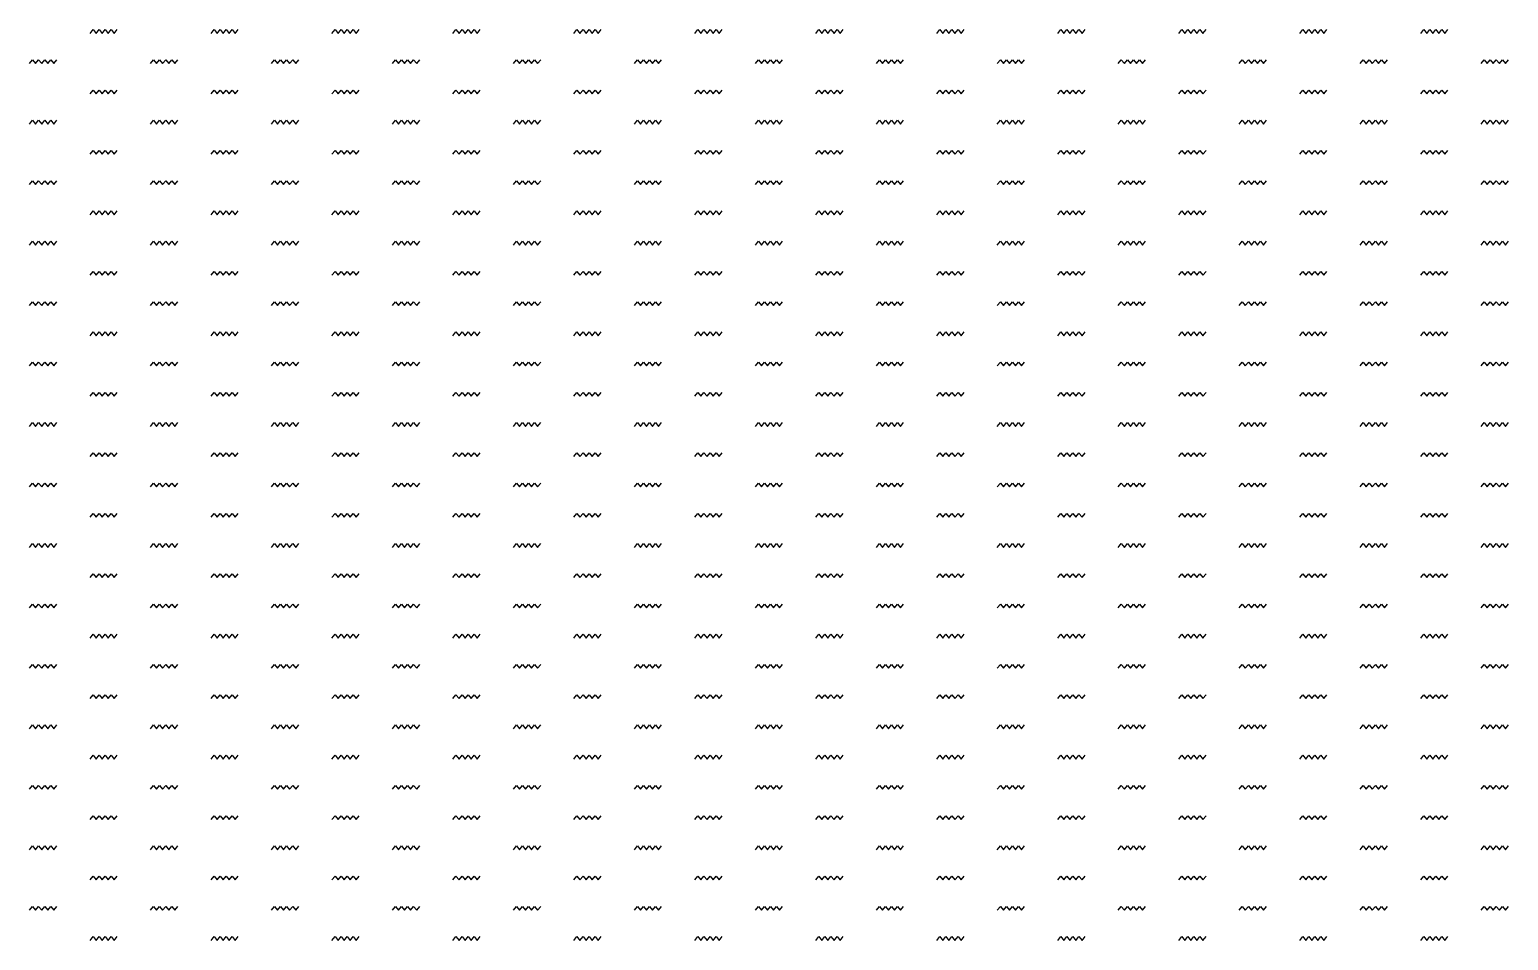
# Model space of a CAD drawing. Extents: x 0 to 1996, y -10 to 19965.
# Drawn here: x 40 to 1996, y 6240 to 7445 of the extents above; entities that cross this region are included whole.
import ezdxf

# ---------------------------------------------------------------- set-up
doc = ezdxf.new("R2010")
doc.units = 0

msp = doc.modelspace()

# ---------------------------------------------------------------- linework, layer by layer
for points in [[(120, 7440), (124, 7445), (128, 7440), (132, 7445), (136, 7440), (140, 7445), (144, 7440), (148, 7445), (152, 7440), (156, 7445)], [(280, 7440), (284, 7445), (288, 7440), (292, 7445), (296, 7440), (300, 7445), (304, 7440), (308, 7445), (312, 7440), (316, 7445)], [(440, 7440), (444, 7445), (448, 7440), (452, 7445), (456, 7440), (460, 7445), (464, 7440), (468, 7445), (472, 7440), (476, 7445)], [(600, 7440), (604, 7445), (608, 7440), (612, 7445), (616, 7440), (620, 7445), (624, 7440), (628, 7445), (632, 7440), (636, 7445)], [(760, 7440), (764, 7445), (768, 7440), (772, 7445), (776, 7440), (780, 7445), (784, 7440), (788, 7445), (792, 7440), (796, 7445)], [(920, 7440), (924, 7445), (928, 7440), (932, 7445), (936, 7440), (940, 7445), (944, 7440), (948, 7445), (952, 7440), (956, 7445)], [(1080, 7440), (1084, 7445), (1088, 7440), (1092, 7445), (1096, 7440), (1100, 7445), (1104, 7440), (1108, 7445), (1112, 7440), (1116, 7445)], [(1240, 7440), (1244, 7445), (1248, 7440), (1252, 7445), (1256, 7440), (1260, 7445), (1264, 7440), (1268, 7445), (1272, 7440), (1276, 7445)], [(1400, 7440), (1404, 7445), (1408, 7440), (1412, 7445), (1416, 7440), (1420, 7445), (1424, 7440), (1428, 7445), (1432, 7440), (1436, 7445)], [(1560, 7440), (1564, 7445), (1568, 7440), (1572, 7445), (1576, 7440), (1580, 7445), (1584, 7440), (1588, 7445), (1592, 7440), (1596, 7445)], [(1720, 7440), (1724, 7445), (1728, 7440), (1732, 7445), (1736, 7440), (1740, 7445), (1744, 7440), (1748, 7445), (1752, 7440), (1756, 7445)], [(1880, 7440), (1884, 7445), (1888, 7440), (1892, 7445), (1896, 7440), (1900, 7445), (1904, 7440), (1908, 7445), (1912, 7440), (1916, 7445)], [(40, 7400), (44, 7405), (48, 7400), (52, 7405), (56, 7400), (60, 7405), (64, 7400), (68, 7405), (72, 7400), (76, 7405)], [(200, 7400), (204, 7405), (208, 7400), (212, 7405), (216, 7400), (220, 7405), (224, 7400), (228, 7405), (232, 7400), (236, 7405)], [(360, 7400), (364, 7405), (368, 7400), (372, 7405), (376, 7400), (380, 7405), (384, 7400), (388, 7405), (392, 7400), (396, 7405)], [(520, 7400), (524, 7405), (528, 7400), (532, 7405), (536, 7400), (540, 7405), (544, 7400), (548, 7405), (552, 7400), (556, 7405)], [(680, 7400), (684, 7405), (688, 7400), (692, 7405), (696, 7400), (700, 7405), (704, 7400), (708, 7405), (712, 7400), (716, 7405)], [(840, 7400), (844, 7405), (848, 7400), (852, 7405), (856, 7400), (860, 7405), (864, 7400), (868, 7405), (872, 7400), (876, 7405)], [(1000, 7400), (1004, 7405), (1008, 7400), (1012, 7405), (1016, 7400), (1020, 7405), (1024, 7400), (1028, 7405), (1032, 7400), (1036, 7405)], [(1160, 7400), (1164, 7405), (1168, 7400), (1172, 7405), (1176, 7400), (1180, 7405), (1184, 7400), (1188, 7405), (1192, 7400), (1196, 7405)], [(1320, 7400), (1324, 7405), (1328, 7400), (1332, 7405), (1336, 7400), (1340, 7405), (1344, 7400), (1348, 7405), (1352, 7400), (1356, 7405)], [(1480, 7400), (1484, 7405), (1488, 7400), (1492, 7405), (1496, 7400), (1500, 7405), (1504, 7400), (1508, 7405), (1512, 7400), (1516, 7405)], [(1640, 7400), (1644, 7405), (1648, 7400), (1652, 7405), (1656, 7400), (1660, 7405), (1664, 7400), (1668, 7405), (1672, 7400), (1676, 7405)], [(1800, 7400), (1804, 7405), (1808, 7400), (1812, 7405), (1816, 7400), (1820, 7405), (1824, 7400), (1828, 7405), (1832, 7400), (1836, 7405)], [(1960, 7400), (1964, 7405), (1968, 7400), (1972, 7405), (1976, 7400), (1980, 7405), (1984, 7400), (1988, 7405), (1992, 7400), (1996, 7405)], [(120, 7360), (124, 7365), (128, 7360), (132, 7365), (136, 7360), (140, 7365), (144, 7360), (148, 7365), (152, 7360), (156, 7365)], [(280, 7360), (284, 7365), (288, 7360), (292, 7365), (296, 7360), (300, 7365), (304, 7360), (308, 7365), (312, 7360), (316, 7365)], [(440, 7360), (444, 7365), (448, 7360), (452, 7365), (456, 7360), (460, 7365), (464, 7360), (468, 7365), (472, 7360), (476, 7365)], [(600, 7360), (604, 7365), (608, 7360), (612, 7365), (616, 7360), (620, 7365), (624, 7360), (628, 7365), (632, 7360), (636, 7365)], [(760, 7360), (764, 7365), (768, 7360), (772, 7365), (776, 7360), (780, 7365), (784, 7360), (788, 7365), (792, 7360), (796, 7365)], [(920, 7360), (924, 7365), (928, 7360), (932, 7365), (936, 7360), (940, 7365), (944, 7360), (948, 7365), (952, 7360), (956, 7365)], [(1080, 7360), (1084, 7365), (1088, 7360), (1092, 7365), (1096, 7360), (1100, 7365), (1104, 7360), (1108, 7365), (1112, 7360), (1116, 7365)], [(1240, 7360), (1244, 7365), (1248, 7360), (1252, 7365), (1256, 7360), (1260, 7365), (1264, 7360), (1268, 7365), (1272, 7360), (1276, 7365)], [(1400, 7360), (1404, 7365), (1408, 7360), (1412, 7365), (1416, 7360), (1420, 7365), (1424, 7360), (1428, 7365), (1432, 7360), (1436, 7365)], [(1560, 7360), (1564, 7365), (1568, 7360), (1572, 7365), (1576, 7360), (1580, 7365), (1584, 7360), (1588, 7365), (1592, 7360), (1596, 7365)], [(1720, 7360), (1724, 7365), (1728, 7360), (1732, 7365), (1736, 7360), (1740, 7365), (1744, 7360), (1748, 7365), (1752, 7360), (1756, 7365)], [(1880, 7360), (1884, 7365), (1888, 7360), (1892, 7365), (1896, 7360), (1900, 7365), (1904, 7360), (1908, 7365), (1912, 7360), (1916, 7365)], [(40, 7320), (44, 7325), (48, 7320), (52, 7325), (56, 7320), (60, 7325), (64, 7320), (68, 7325), (72, 7320), (76, 7325)], [(200, 7320), (204, 7325), (208, 7320), (212, 7325), (216, 7320), (220, 7325), (224, 7320), (228, 7325), (232, 7320), (236, 7325)], [(360, 7320), (364, 7325), (368, 7320), (372, 7325), (376, 7320), (380, 7325), (384, 7320), (388, 7325), (392, 7320), (396, 7325)], [(520, 7320), (524, 7325), (528, 7320), (532, 7325), (536, 7320), (540, 7325), (544, 7320), (548, 7325), (552, 7320), (556, 7325)], [(680, 7320), (684, 7325), (688, 7320), (692, 7325), (696, 7320), (700, 7325), (704, 7320), (708, 7325), (712, 7320), (716, 7325)], [(840, 7320), (844, 7325), (848, 7320), (852, 7325), (856, 7320), (860, 7325), (864, 7320), (868, 7325), (872, 7320), (876, 7325)], [(1000, 7320), (1004, 7325), (1008, 7320), (1012, 7325), (1016, 7320), (1020, 7325), (1024, 7320), (1028, 7325), (1032, 7320), (1036, 7325)], [(1160, 7320), (1164, 7325), (1168, 7320), (1172, 7325), (1176, 7320), (1180, 7325), (1184, 7320), (1188, 7325), (1192, 7320), (1196, 7325)], [(1320, 7320), (1324, 7325), (1328, 7320), (1332, 7325), (1336, 7320), (1340, 7325), (1344, 7320), (1348, 7325), (1352, 7320), (1356, 7325)], [(1480, 7320), (1484, 7325), (1488, 7320), (1492, 7325), (1496, 7320), (1500, 7325), (1504, 7320), (1508, 7325), (1512, 7320), (1516, 7325)], [(1640, 7320), (1644, 7325), (1648, 7320), (1652, 7325), (1656, 7320), (1660, 7325), (1664, 7320), (1668, 7325), (1672, 7320), (1676, 7325)], [(1800, 7320), (1804, 7325), (1808, 7320), (1812, 7325), (1816, 7320), (1820, 7325), (1824, 7320), (1828, 7325), (1832, 7320), (1836, 7325)], [(1960, 7320), (1964, 7325), (1968, 7320), (1972, 7325), (1976, 7320), (1980, 7325), (1984, 7320), (1988, 7325), (1992, 7320), (1996, 7325)], [(120, 7280), (124, 7285), (128, 7280), (132, 7285), (136, 7280), (140, 7285), (144, 7280), (148, 7285), (152, 7280), (156, 7285)], [(280, 7280), (284, 7285), (288, 7280), (292, 7285), (296, 7280), (300, 7285), (304, 7280), (308, 7285), (312, 7280), (316, 7285)], [(440, 7280), (444, 7285), (448, 7280), (452, 7285), (456, 7280), (460, 7285), (464, 7280), (468, 7285), (472, 7280), (476, 7285)], [(600, 7280), (604, 7285), (608, 7280), (612, 7285), (616, 7280), (620, 7285), (624, 7280), (628, 7285), (632, 7280), (636, 7285)], [(760, 7280), (764, 7285), (768, 7280), (772, 7285), (776, 7280), (780, 7285), (784, 7280), (788, 7285), (792, 7280), (796, 7285)], [(920, 7280), (924, 7285), (928, 7280), (932, 7285), (936, 7280), (940, 7285), (944, 7280), (948, 7285), (952, 7280), (956, 7285)], [(1080, 7280), (1084, 7285), (1088, 7280), (1092, 7285), (1096, 7280), (1100, 7285), (1104, 7280), (1108, 7285), (1112, 7280), (1116, 7285)], [(1240, 7280), (1244, 7285), (1248, 7280), (1252, 7285), (1256, 7280), (1260, 7285), (1264, 7280), (1268, 7285), (1272, 7280), (1276, 7285)], [(1400, 7280), (1404, 7285), (1408, 7280), (1412, 7285), (1416, 7280), (1420, 7285), (1424, 7280), (1428, 7285), (1432, 7280), (1436, 7285)], [(1560, 7280), (1564, 7285), (1568, 7280), (1572, 7285), (1576, 7280), (1580, 7285), (1584, 7280), (1588, 7285), (1592, 7280), (1596, 7285)], [(1720, 7280), (1724, 7285), (1728, 7280), (1732, 7285), (1736, 7280), (1740, 7285), (1744, 7280), (1748, 7285), (1752, 7280), (1756, 7285)], [(1880, 7280), (1884, 7285), (1888, 7280), (1892, 7285), (1896, 7280), (1900, 7285), (1904, 7280), (1908, 7285), (1912, 7280), (1916, 7285)], [(40, 7240), (44, 7245), (48, 7240), (52, 7245), (56, 7240), (60, 7245), (64, 7240), (68, 7245), (72, 7240), (76, 7245)], [(200, 7240), (204, 7245), (208, 7240), (212, 7245), (216, 7240), (220, 7245), (224, 7240), (228, 7245), (232, 7240), (236, 7245)], [(360, 7240), (364, 7245), (368, 7240), (372, 7245), (376, 7240), (380, 7245), (384, 7240), (388, 7245), (392, 7240), (396, 7245)], [(520, 7240), (524, 7245), (528, 7240), (532, 7245), (536, 7240), (540, 7245), (544, 7240), (548, 7245), (552, 7240), (556, 7245)], [(680, 7240), (684, 7245), (688, 7240), (692, 7245), (696, 7240), (700, 7245), (704, 7240), (708, 7245), (712, 7240), (716, 7245)], [(840, 7240), (844, 7245), (848, 7240), (852, 7245), (856, 7240), (860, 7245), (864, 7240), (868, 7245), (872, 7240), (876, 7245)], [(1000, 7240), (1004, 7245), (1008, 7240), (1012, 7245), (1016, 7240), (1020, 7245), (1024, 7240), (1028, 7245), (1032, 7240), (1036, 7245)], [(1160, 7240), (1164, 7245), (1168, 7240), (1172, 7245), (1176, 7240), (1180, 7245), (1184, 7240), (1188, 7245), (1192, 7240), (1196, 7245)], [(1320, 7240), (1324, 7245), (1328, 7240), (1332, 7245), (1336, 7240), (1340, 7245), (1344, 7240), (1348, 7245), (1352, 7240), (1356, 7245)], [(1480, 7240), (1484, 7245), (1488, 7240), (1492, 7245), (1496, 7240), (1500, 7245), (1504, 7240), (1508, 7245), (1512, 7240), (1516, 7245)], [(1640, 7240), (1644, 7245), (1648, 7240), (1652, 7245), (1656, 7240), (1660, 7245), (1664, 7240), (1668, 7245), (1672, 7240), (1676, 7245)], [(1800, 7240), (1804, 7245), (1808, 7240), (1812, 7245), (1816, 7240), (1820, 7245), (1824, 7240), (1828, 7245), (1832, 7240), (1836, 7245)], [(1960, 7240), (1964, 7245), (1968, 7240), (1972, 7245), (1976, 7240), (1980, 7245), (1984, 7240), (1988, 7245), (1992, 7240), (1996, 7245)], [(120, 7200), (124, 7205), (128, 7200), (132, 7205), (136, 7200), (140, 7205), (144, 7200), (148, 7205), (152, 7200), (156, 7205)], [(280, 7200), (284, 7205), (288, 7200), (292, 7205), (296, 7200), (300, 7205), (304, 7200), (308, 7205), (312, 7200), (316, 7205)], [(440, 7200), (444, 7205), (448, 7200), (452, 7205), (456, 7200), (460, 7205), (464, 7200), (468, 7205), (472, 7200), (476, 7205)], [(600, 7200), (604, 7205), (608, 7200), (612, 7205), (616, 7200), (620, 7205), (624, 7200), (628, 7205), (632, 7200), (636, 7205)], [(760, 7200), (764, 7205), (768, 7200), (772, 7205), (776, 7200), (780, 7205), (784, 7200), (788, 7205), (792, 7200), (796, 7205)], [(920, 7200), (924, 7205), (928, 7200), (932, 7205), (936, 7200), (940, 7205), (944, 7200), (948, 7205), (952, 7200), (956, 7205)], [(1080, 7200), (1084, 7205), (1088, 7200), (1092, 7205), (1096, 7200), (1100, 7205), (1104, 7200), (1108, 7205), (1112, 7200), (1116, 7205)], [(1240, 7200), (1244, 7205), (1248, 7200), (1252, 7205), (1256, 7200), (1260, 7205), (1264, 7200), (1268, 7205), (1272, 7200), (1276, 7205)], [(1400, 7200), (1404, 7205), (1408, 7200), (1412, 7205), (1416, 7200), (1420, 7205), (1424, 7200), (1428, 7205), (1432, 7200), (1436, 7205)], [(1560, 7200), (1564, 7205), (1568, 7200), (1572, 7205), (1576, 7200), (1580, 7205), (1584, 7200), (1588, 7205), (1592, 7200), (1596, 7205)], [(1720, 7200), (1724, 7205), (1728, 7200), (1732, 7205), (1736, 7200), (1740, 7205), (1744, 7200), (1748, 7205), (1752, 7200), (1756, 7205)], [(1880, 7200), (1884, 7205), (1888, 7200), (1892, 7205), (1896, 7200), (1900, 7205), (1904, 7200), (1908, 7205), (1912, 7200), (1916, 7205)], [(40, 7160), (44, 7165), (48, 7160), (52, 7165), (56, 7160), (60, 7165), (64, 7160), (68, 7165), (72, 7160), (76, 7165)], [(200, 7160), (204, 7165), (208, 7160), (212, 7165), (216, 7160), (220, 7165), (224, 7160), (228, 7165), (232, 7160), (236, 7165)], [(360, 7160), (364, 7165), (368, 7160), (372, 7165), (376, 7160), (380, 7165), (384, 7160), (388, 7165), (392, 7160), (396, 7165)], [(520, 7160), (524, 7165), (528, 7160), (532, 7165), (536, 7160), (540, 7165), (544, 7160), (548, 7165), (552, 7160), (556, 7165)], [(680, 7160), (684, 7165), (688, 7160), (692, 7165), (696, 7160), (700, 7165), (704, 7160), (708, 7165), (712, 7160), (716, 7165)], [(840, 7160), (844, 7165), (848, 7160), (852, 7165), (856, 7160), (860, 7165), (864, 7160), (868, 7165), (872, 7160), (876, 7165)], [(1000, 7160), (1004, 7165), (1008, 7160), (1012, 7165), (1016, 7160), (1020, 7165), (1024, 7160), (1028, 7165), (1032, 7160), (1036, 7165)], [(1160, 7160), (1164, 7165), (1168, 7160), (1172, 7165), (1176, 7160), (1180, 7165), (1184, 7160), (1188, 7165), (1192, 7160), (1196, 7165)], [(1320, 7160), (1324, 7165), (1328, 7160), (1332, 7165), (1336, 7160), (1340, 7165), (1344, 7160), (1348, 7165), (1352, 7160), (1356, 7165)], [(1480, 7160), (1484, 7165), (1488, 7160), (1492, 7165), (1496, 7160), (1500, 7165), (1504, 7160), (1508, 7165), (1512, 7160), (1516, 7165)], [(1640, 7160), (1644, 7165), (1648, 7160), (1652, 7165), (1656, 7160), (1660, 7165), (1664, 7160), (1668, 7165), (1672, 7160), (1676, 7165)], [(1800, 7160), (1804, 7165), (1808, 7160), (1812, 7165), (1816, 7160), (1820, 7165), (1824, 7160), (1828, 7165), (1832, 7160), (1836, 7165)], [(1960, 7160), (1964, 7165), (1968, 7160), (1972, 7165), (1976, 7160), (1980, 7165), (1984, 7160), (1988, 7165), (1992, 7160), (1996, 7165)], [(120, 7120), (124, 7125), (128, 7120), (132, 7125), (136, 7120), (140, 7125), (144, 7120), (148, 7125), (152, 7120), (156, 7125)], [(280, 7120), (284, 7125), (288, 7120), (292, 7125), (296, 7120), (300, 7125), (304, 7120), (308, 7125), (312, 7120), (316, 7125)], [(440, 7120), (444, 7125), (448, 7120), (452, 7125), (456, 7120), (460, 7125), (464, 7120), (468, 7125), (472, 7120), (476, 7125)], [(600, 7120), (604, 7125), (608, 7120), (612, 7125), (616, 7120), (620, 7125), (624, 7120), (628, 7125), (632, 7120), (636, 7125)], [(760, 7120), (764, 7125), (768, 7120), (772, 7125), (776, 7120), (780, 7125), (784, 7120), (788, 7125), (792, 7120), (796, 7125)], [(920, 7120), (924, 7125), (928, 7120), (932, 7125), (936, 7120), (940, 7125), (944, 7120), (948, 7125), (952, 7120), (956, 7125)], [(1080, 7120), (1084, 7125), (1088, 7120), (1092, 7125), (1096, 7120), (1100, 7125), (1104, 7120), (1108, 7125), (1112, 7120), (1116, 7125)], [(1240, 7120), (1244, 7125), (1248, 7120), (1252, 7125), (1256, 7120), (1260, 7125), (1264, 7120), (1268, 7125), (1272, 7120), (1276, 7125)], [(1400, 7120), (1404, 7125), (1408, 7120), (1412, 7125), (1416, 7120), (1420, 7125), (1424, 7120), (1428, 7125), (1432, 7120), (1436, 7125)], [(1560, 7120), (1564, 7125), (1568, 7120), (1572, 7125), (1576, 7120), (1580, 7125), (1584, 7120), (1588, 7125), (1592, 7120), (1596, 7125)], [(1720, 7120), (1724, 7125), (1728, 7120), (1732, 7125), (1736, 7120), (1740, 7125), (1744, 7120), (1748, 7125), (1752, 7120), (1756, 7125)], [(1880, 7120), (1884, 7125), (1888, 7120), (1892, 7125), (1896, 7120), (1900, 7125), (1904, 7120), (1908, 7125), (1912, 7120), (1916, 7125)], [(40, 7080), (44, 7085), (48, 7080), (52, 7085), (56, 7080), (60, 7085), (64, 7080), (68, 7085), (72, 7080), (76, 7085)], [(200, 7080), (204, 7085), (208, 7080), (212, 7085), (216, 7080), (220, 7085), (224, 7080), (228, 7085), (232, 7080), (236, 7085)], [(360, 7080), (364, 7085), (368, 7080), (372, 7085), (376, 7080), (380, 7085), (384, 7080), (388, 7085), (392, 7080), (396, 7085)], [(520, 7080), (524, 7085), (528, 7080), (532, 7085), (536, 7080), (540, 7085), (544, 7080), (548, 7085), (552, 7080), (556, 7085)], [(680, 7080), (684, 7085), (688, 7080), (692, 7085), (696, 7080), (700, 7085), (704, 7080), (708, 7085), (712, 7080), (716, 7085)], [(840, 7080), (844, 7085), (848, 7080), (852, 7085), (856, 7080), (860, 7085), (864, 7080), (868, 7085), (872, 7080), (876, 7085)], [(1000, 7080), (1004, 7085), (1008, 7080), (1012, 7085), (1016, 7080), (1020, 7085), (1024, 7080), (1028, 7085), (1032, 7080), (1036, 7085)], [(1160, 7080), (1164, 7085), (1168, 7080), (1172, 7085), (1176, 7080), (1180, 7085), (1184, 7080), (1188, 7085), (1192, 7080), (1196, 7085)], [(1320, 7080), (1324, 7085), (1328, 7080), (1332, 7085), (1336, 7080), (1340, 7085), (1344, 7080), (1348, 7085), (1352, 7080), (1356, 7085)], [(1480, 7080), (1484, 7085), (1488, 7080), (1492, 7085), (1496, 7080), (1500, 7085), (1504, 7080), (1508, 7085), (1512, 7080), (1516, 7085)], [(1640, 7080), (1644, 7085), (1648, 7080), (1652, 7085), (1656, 7080), (1660, 7085), (1664, 7080), (1668, 7085), (1672, 7080), (1676, 7085)], [(1800, 7080), (1804, 7085), (1808, 7080), (1812, 7085), (1816, 7080), (1820, 7085), (1824, 7080), (1828, 7085), (1832, 7080), (1836, 7085)], [(1960, 7080), (1964, 7085), (1968, 7080), (1972, 7085), (1976, 7080), (1980, 7085), (1984, 7080), (1988, 7085), (1992, 7080), (1996, 7085)], [(120, 7040), (124, 7045), (128, 7040), (132, 7045), (136, 7040), (140, 7045), (144, 7040), (148, 7045), (152, 7040), (156, 7045)], [(280, 7040), (284, 7045), (288, 7040), (292, 7045), (296, 7040), (300, 7045), (304, 7040), (308, 7045), (312, 7040), (316, 7045)], [(440, 7040), (444, 7045), (448, 7040), (452, 7045), (456, 7040), (460, 7045), (464, 7040), (468, 7045), (472, 7040), (476, 7045)], [(600, 7040), (604, 7045), (608, 7040), (612, 7045), (616, 7040), (620, 7045), (624, 7040), (628, 7045), (632, 7040), (636, 7045)], [(760, 7040), (764, 7045), (768, 7040), (772, 7045), (776, 7040), (780, 7045), (784, 7040), (788, 7045), (792, 7040), (796, 7045)], [(920, 7040), (924, 7045), (928, 7040), (932, 7045), (936, 7040), (940, 7045), (944, 7040), (948, 7045), (952, 7040), (956, 7045)], [(1080, 7040), (1084, 7045), (1088, 7040), (1092, 7045), (1096, 7040), (1100, 7045), (1104, 7040), (1108, 7045), (1112, 7040), (1116, 7045)], [(1240, 7040), (1244, 7045), (1248, 7040), (1252, 7045), (1256, 7040), (1260, 7045), (1264, 7040), (1268, 7045), (1272, 7040), (1276, 7045)], [(1400, 7040), (1404, 7045), (1408, 7040), (1412, 7045), (1416, 7040), (1420, 7045), (1424, 7040), (1428, 7045), (1432, 7040), (1436, 7045)], [(1560, 7040), (1564, 7045), (1568, 7040), (1572, 7045), (1576, 7040), (1580, 7045), (1584, 7040), (1588, 7045), (1592, 7040), (1596, 7045)], [(1720, 7040), (1724, 7045), (1728, 7040), (1732, 7045), (1736, 7040), (1740, 7045), (1744, 7040), (1748, 7045), (1752, 7040), (1756, 7045)], [(1880, 7040), (1884, 7045), (1888, 7040), (1892, 7045), (1896, 7040), (1900, 7045), (1904, 7040), (1908, 7045), (1912, 7040), (1916, 7045)], [(40, 7000), (44, 7005), (48, 7000), (52, 7005), (56, 7000), (60, 7005), (64, 7000), (68, 7005), (72, 7000), (76, 7005)], [(200, 7000), (204, 7005), (208, 7000), (212, 7005), (216, 7000), (220, 7005), (224, 7000), (228, 7005), (232, 7000), (236, 7005)], [(360, 7000), (364, 7005), (368, 7000), (372, 7005), (376, 7000), (380, 7005), (384, 7000), (388, 7005), (392, 7000), (396, 7005)], [(520, 7000), (524, 7005), (528, 7000), (532, 7005), (536, 7000), (540, 7005), (544, 7000), (548, 7005), (552, 7000), (556, 7005)], [(680, 7000), (684, 7005), (688, 7000), (692, 7005), (696, 7000), (700, 7005), (704, 7000), (708, 7005), (712, 7000), (716, 7005)], [(840, 7000), (844, 7005), (848, 7000), (852, 7005), (856, 7000), (860, 7005), (864, 7000), (868, 7005), (872, 7000), (876, 7005)], [(1000, 7000), (1004, 7005), (1008, 7000), (1012, 7005), (1016, 7000), (1020, 7005), (1024, 7000), (1028, 7005), (1032, 7000), (1036, 7005)], [(1160, 7000), (1164, 7005), (1168, 7000), (1172, 7005), (1176, 7000), (1180, 7005), (1184, 7000), (1188, 7005), (1192, 7000), (1196, 7005)], [(1320, 7000), (1324, 7005), (1328, 7000), (1332, 7005), (1336, 7000), (1340, 7005), (1344, 7000), (1348, 7005), (1352, 7000), (1356, 7005)], [(1480, 7000), (1484, 7005), (1488, 7000), (1492, 7005), (1496, 7000), (1500, 7005), (1504, 7000), (1508, 7005), (1512, 7000), (1516, 7005)], [(1640, 7000), (1644, 7005), (1648, 7000), (1652, 7005), (1656, 7000), (1660, 7005), (1664, 7000), (1668, 7005), (1672, 7000), (1676, 7005)], [(1800, 7000), (1804, 7005), (1808, 7000), (1812, 7005), (1816, 7000), (1820, 7005), (1824, 7000), (1828, 7005), (1832, 7000), (1836, 7005)], [(1960, 7000), (1964, 7005), (1968, 7000), (1972, 7005), (1976, 7000), (1980, 7005), (1984, 7000), (1988, 7005), (1992, 7000), (1996, 7005)], [(120, 6960), (124, 6965), (128, 6960), (132, 6965), (136, 6960), (140, 6965), (144, 6960), (148, 6965), (152, 6960), (156, 6965)], [(280, 6960), (284, 6965), (288, 6960), (292, 6965), (296, 6960), (300, 6965), (304, 6960), (308, 6965), (312, 6960), (316, 6965)], [(440, 6960), (444, 6965), (448, 6960), (452, 6965), (456, 6960), (460, 6965), (464, 6960), (468, 6965), (472, 6960), (476, 6965)], [(600, 6960), (604, 6965), (608, 6960), (612, 6965), (616, 6960), (620, 6965), (624, 6960), (628, 6965), (632, 6960), (636, 6965)], [(760, 6960), (764, 6965), (768, 6960), (772, 6965), (776, 6960), (780, 6965), (784, 6960), (788, 6965), (792, 6960), (796, 6965)], [(920, 6960), (924, 6965), (928, 6960), (932, 6965), (936, 6960), (940, 6965), (944, 6960), (948, 6965), (952, 6960), (956, 6965)], [(1080, 6960), (1084, 6965), (1088, 6960), (1092, 6965), (1096, 6960), (1100, 6965), (1104, 6960), (1108, 6965), (1112, 6960), (1116, 6965)], [(1240, 6960), (1244, 6965), (1248, 6960), (1252, 6965), (1256, 6960), (1260, 6965), (1264, 6960), (1268, 6965), (1272, 6960), (1276, 6965)], [(1400, 6960), (1404, 6965), (1408, 6960), (1412, 6965), (1416, 6960), (1420, 6965), (1424, 6960), (1428, 6965), (1432, 6960), (1436, 6965)], [(1560, 6960), (1564, 6965), (1568, 6960), (1572, 6965), (1576, 6960), (1580, 6965), (1584, 6960), (1588, 6965), (1592, 6960), (1596, 6965)], [(1720, 6960), (1724, 6965), (1728, 6960), (1732, 6965), (1736, 6960), (1740, 6965), (1744, 6960), (1748, 6965), (1752, 6960), (1756, 6965)], [(1880, 6960), (1884, 6965), (1888, 6960), (1892, 6965), (1896, 6960), (1900, 6965), (1904, 6960), (1908, 6965), (1912, 6960), (1916, 6965)], [(40, 6920), (44, 6925), (48, 6920), (52, 6925), (56, 6920), (60, 6925), (64, 6920), (68, 6925), (72, 6920), (76, 6925)], [(200, 6920), (204, 6925), (208, 6920), (212, 6925), (216, 6920), (220, 6925), (224, 6920), (228, 6925), (232, 6920), (236, 6925)], [(360, 6920), (364, 6925), (368, 6920), (372, 6925), (376, 6920), (380, 6925), (384, 6920), (388, 6925), (392, 6920), (396, 6925)], [(520, 6920), (524, 6925), (528, 6920), (532, 6925), (536, 6920), (540, 6925), (544, 6920), (548, 6925), (552, 6920), (556, 6925)], [(680, 6920), (684, 6925), (688, 6920), (692, 6925), (696, 6920), (700, 6925), (704, 6920), (708, 6925), (712, 6920), (716, 6925)], [(840, 6920), (844, 6925), (848, 6920), (852, 6925), (856, 6920), (860, 6925), (864, 6920), (868, 6925), (872, 6920), (876, 6925)], [(1000, 6920), (1004, 6925), (1008, 6920), (1012, 6925), (1016, 6920), (1020, 6925), (1024, 6920), (1028, 6925), (1032, 6920), (1036, 6925)], [(1160, 6920), (1164, 6925), (1168, 6920), (1172, 6925), (1176, 6920), (1180, 6925), (1184, 6920), (1188, 6925), (1192, 6920), (1196, 6925)], [(1320, 6920), (1324, 6925), (1328, 6920), (1332, 6925), (1336, 6920), (1340, 6925), (1344, 6920), (1348, 6925), (1352, 6920), (1356, 6925)], [(1480, 6920), (1484, 6925), (1488, 6920), (1492, 6925), (1496, 6920), (1500, 6925), (1504, 6920), (1508, 6925), (1512, 6920), (1516, 6925)], [(1640, 6920), (1644, 6925), (1648, 6920), (1652, 6925), (1656, 6920), (1660, 6925), (1664, 6920), (1668, 6925), (1672, 6920), (1676, 6925)], [(1800, 6920), (1804, 6925), (1808, 6920), (1812, 6925), (1816, 6920), (1820, 6925), (1824, 6920), (1828, 6925), (1832, 6920), (1836, 6925)], [(1960, 6920), (1964, 6925), (1968, 6920), (1972, 6925), (1976, 6920), (1980, 6925), (1984, 6920), (1988, 6925), (1992, 6920), (1996, 6925)], [(120, 6880), (124, 6885), (128, 6880), (132, 6885), (136, 6880), (140, 6885), (144, 6880), (148, 6885), (152, 6880), (156, 6885)], [(280, 6880), (284, 6885), (288, 6880), (292, 6885), (296, 6880), (300, 6885), (304, 6880), (308, 6885), (312, 6880), (316, 6885)], [(440, 6880), (444, 6885), (448, 6880), (452, 6885), (456, 6880), (460, 6885), (464, 6880), (468, 6885), (472, 6880), (476, 6885)], [(600, 6880), (604, 6885), (608, 6880), (612, 6885), (616, 6880), (620, 6885), (624, 6880), (628, 6885), (632, 6880), (636, 6885)], [(760, 6880), (764, 6885), (768, 6880), (772, 6885), (776, 6880), (780, 6885), (784, 6880), (788, 6885), (792, 6880), (796, 6885)], [(920, 6880), (924, 6885), (928, 6880), (932, 6885), (936, 6880), (940, 6885), (944, 6880), (948, 6885), (952, 6880), (956, 6885)], [(1080, 6880), (1084, 6885), (1088, 6880), (1092, 6885), (1096, 6880), (1100, 6885), (1104, 6880), (1108, 6885), (1112, 6880), (1116, 6885)], [(1240, 6880), (1244, 6885), (1248, 6880), (1252, 6885), (1256, 6880), (1260, 6885), (1264, 6880), (1268, 6885), (1272, 6880), (1276, 6885)], [(1400, 6880), (1404, 6885), (1408, 6880), (1412, 6885), (1416, 6880), (1420, 6885), (1424, 6880), (1428, 6885), (1432, 6880), (1436, 6885)], [(1560, 6880), (1564, 6885), (1568, 6880), (1572, 6885), (1576, 6880), (1580, 6885), (1584, 6880), (1588, 6885), (1592, 6880), (1596, 6885)], [(1720, 6880), (1724, 6885), (1728, 6880), (1732, 6885), (1736, 6880), (1740, 6885), (1744, 6880), (1748, 6885), (1752, 6880), (1756, 6885)], [(1880, 6880), (1884, 6885), (1888, 6880), (1892, 6885), (1896, 6880), (1900, 6885), (1904, 6880), (1908, 6885), (1912, 6880), (1916, 6885)], [(40, 6840), (44, 6845), (48, 6840), (52, 6845), (56, 6840), (60, 6845), (64, 6840), (68, 6845), (72, 6840), (76, 6845)], [(200, 6840), (204, 6845), (208, 6840), (212, 6845), (216, 6840), (220, 6845), (224, 6840), (228, 6845), (232, 6840), (236, 6845)], [(360, 6840), (364, 6845), (368, 6840), (372, 6845), (376, 6840), (380, 6845), (384, 6840), (388, 6845), (392, 6840), (396, 6845)], [(520, 6840), (524, 6845), (528, 6840), (532, 6845), (536, 6840), (540, 6845), (544, 6840), (548, 6845), (552, 6840), (556, 6845)], [(680, 6840), (684, 6845), (688, 6840), (692, 6845), (696, 6840), (700, 6845), (704, 6840), (708, 6845), (712, 6840), (716, 6845)], [(840, 6840), (844, 6845), (848, 6840), (852, 6845), (856, 6840), (860, 6845), (864, 6840), (868, 6845), (872, 6840), (876, 6845)], [(1000, 6840), (1004, 6845), (1008, 6840), (1012, 6845), (1016, 6840), (1020, 6845), (1024, 6840), (1028, 6845), (1032, 6840), (1036, 6845)], [(1160, 6840), (1164, 6845), (1168, 6840), (1172, 6845), (1176, 6840), (1180, 6845), (1184, 6840), (1188, 6845), (1192, 6840), (1196, 6845)], [(1320, 6840), (1324, 6845), (1328, 6840), (1332, 6845), (1336, 6840), (1340, 6845), (1344, 6840), (1348, 6845), (1352, 6840), (1356, 6845)], [(1480, 6840), (1484, 6845), (1488, 6840), (1492, 6845), (1496, 6840), (1500, 6845), (1504, 6840), (1508, 6845), (1512, 6840), (1516, 6845)], [(1640, 6840), (1644, 6845), (1648, 6840), (1652, 6845), (1656, 6840), (1660, 6845), (1664, 6840), (1668, 6845), (1672, 6840), (1676, 6845)], [(1800, 6840), (1804, 6845), (1808, 6840), (1812, 6845), (1816, 6840), (1820, 6845), (1824, 6840), (1828, 6845), (1832, 6840), (1836, 6845)], [(1960, 6840), (1964, 6845), (1968, 6840), (1972, 6845), (1976, 6840), (1980, 6845), (1984, 6840), (1988, 6845), (1992, 6840), (1996, 6845)], [(120, 6800), (124, 6805), (128, 6800), (132, 6805), (136, 6800), (140, 6805), (144, 6800), (148, 6805), (152, 6800), (156, 6805)], [(280, 6800), (284, 6805), (288, 6800), (292, 6805), (296, 6800), (300, 6805), (304, 6800), (308, 6805), (312, 6800), (316, 6805)], [(440, 6800), (444, 6805), (448, 6800), (452, 6805), (456, 6800), (460, 6805), (464, 6800), (468, 6805), (472, 6800), (476, 6805)], [(600, 6800), (604, 6805), (608, 6800), (612, 6805), (616, 6800), (620, 6805), (624, 6800), (628, 6805), (632, 6800), (636, 6805)], [(760, 6800), (764, 6805), (768, 6800), (772, 6805), (776, 6800), (780, 6805), (784, 6800), (788, 6805), (792, 6800), (796, 6805)], [(920, 6800), (924, 6805), (928, 6800), (932, 6805), (936, 6800), (940, 6805), (944, 6800), (948, 6805), (952, 6800), (956, 6805)], [(1080, 6800), (1084, 6805), (1088, 6800), (1092, 6805), (1096, 6800), (1100, 6805), (1104, 6800), (1108, 6805), (1112, 6800), (1116, 6805)], [(1240, 6800), (1244, 6805), (1248, 6800), (1252, 6805), (1256, 6800), (1260, 6805), (1264, 6800), (1268, 6805), (1272, 6800), (1276, 6805)], [(1400, 6800), (1404, 6805), (1408, 6800), (1412, 6805), (1416, 6800), (1420, 6805), (1424, 6800), (1428, 6805), (1432, 6800), (1436, 6805)], [(1560, 6800), (1564, 6805), (1568, 6800), (1572, 6805), (1576, 6800), (1580, 6805), (1584, 6800), (1588, 6805), (1592, 6800), (1596, 6805)], [(1720, 6800), (1724, 6805), (1728, 6800), (1732, 6805), (1736, 6800), (1740, 6805), (1744, 6800), (1748, 6805), (1752, 6800), (1756, 6805)], [(1880, 6800), (1884, 6805), (1888, 6800), (1892, 6805), (1896, 6800), (1900, 6805), (1904, 6800), (1908, 6805), (1912, 6800), (1916, 6805)], [(40, 6760), (44, 6765), (48, 6760), (52, 6765), (56, 6760), (60, 6765), (64, 6760), (68, 6765), (72, 6760), (76, 6765)], [(200, 6760), (204, 6765), (208, 6760), (212, 6765), (216, 6760), (220, 6765), (224, 6760), (228, 6765), (232, 6760), (236, 6765)], [(360, 6760), (364, 6765), (368, 6760), (372, 6765), (376, 6760), (380, 6765), (384, 6760), (388, 6765), (392, 6760), (396, 6765)], [(520, 6760), (524, 6765), (528, 6760), (532, 6765), (536, 6760), (540, 6765), (544, 6760), (548, 6765), (552, 6760), (556, 6765)], [(680, 6760), (684, 6765), (688, 6760), (692, 6765), (696, 6760), (700, 6765), (704, 6760), (708, 6765), (712, 6760), (716, 6765)], [(840, 6760), (844, 6765), (848, 6760), (852, 6765), (856, 6760), (860, 6765), (864, 6760), (868, 6765), (872, 6760), (876, 6765)], [(1000, 6760), (1004, 6765), (1008, 6760), (1012, 6765), (1016, 6760), (1020, 6765), (1024, 6760), (1028, 6765), (1032, 6760), (1036, 6765)], [(1160, 6760), (1164, 6765), (1168, 6760), (1172, 6765), (1176, 6760), (1180, 6765), (1184, 6760), (1188, 6765), (1192, 6760), (1196, 6765)], [(1320, 6760), (1324, 6765), (1328, 6760), (1332, 6765), (1336, 6760), (1340, 6765), (1344, 6760), (1348, 6765), (1352, 6760), (1356, 6765)], [(1480, 6760), (1484, 6765), (1488, 6760), (1492, 6765), (1496, 6760), (1500, 6765), (1504, 6760), (1508, 6765), (1512, 6760), (1516, 6765)], [(1640, 6760), (1644, 6765), (1648, 6760), (1652, 6765), (1656, 6760), (1660, 6765), (1664, 6760), (1668, 6765), (1672, 6760), (1676, 6765)], [(1800, 6760), (1804, 6765), (1808, 6760), (1812, 6765), (1816, 6760), (1820, 6765), (1824, 6760), (1828, 6765), (1832, 6760), (1836, 6765)], [(1960, 6760), (1964, 6765), (1968, 6760), (1972, 6765), (1976, 6760), (1980, 6765), (1984, 6760), (1988, 6765), (1992, 6760), (1996, 6765)], [(120, 6720), (124, 6725), (128, 6720), (132, 6725), (136, 6720), (140, 6725), (144, 6720), (148, 6725), (152, 6720), (156, 6725)], [(280, 6720), (284, 6725), (288, 6720), (292, 6725), (296, 6720), (300, 6725), (304, 6720), (308, 6725), (312, 6720), (316, 6725)], [(440, 6720), (444, 6725), (448, 6720), (452, 6725), (456, 6720), (460, 6725), (464, 6720), (468, 6725), (472, 6720), (476, 6725)], [(600, 6720), (604, 6725), (608, 6720), (612, 6725), (616, 6720), (620, 6725), (624, 6720), (628, 6725), (632, 6720), (636, 6725)], [(760, 6720), (764, 6725), (768, 6720), (772, 6725), (776, 6720), (780, 6725), (784, 6720), (788, 6725), (792, 6720), (796, 6725)], [(920, 6720), (924, 6725), (928, 6720), (932, 6725), (936, 6720), (940, 6725), (944, 6720), (948, 6725), (952, 6720), (956, 6725)], [(1080, 6720), (1084, 6725), (1088, 6720), (1092, 6725), (1096, 6720), (1100, 6725), (1104, 6720), (1108, 6725), (1112, 6720), (1116, 6725)], [(1240, 6720), (1244, 6725), (1248, 6720), (1252, 6725), (1256, 6720), (1260, 6725), (1264, 6720), (1268, 6725), (1272, 6720), (1276, 6725)], [(1400, 6720), (1404, 6725), (1408, 6720), (1412, 6725), (1416, 6720), (1420, 6725), (1424, 6720), (1428, 6725), (1432, 6720), (1436, 6725)], [(1560, 6720), (1564, 6725), (1568, 6720), (1572, 6725), (1576, 6720), (1580, 6725), (1584, 6720), (1588, 6725), (1592, 6720), (1596, 6725)], [(1720, 6720), (1724, 6725), (1728, 6720), (1732, 6725), (1736, 6720), (1740, 6725), (1744, 6720), (1748, 6725), (1752, 6720), (1756, 6725)], [(1880, 6720), (1884, 6725), (1888, 6720), (1892, 6725), (1896, 6720), (1900, 6725), (1904, 6720), (1908, 6725), (1912, 6720), (1916, 6725)], [(40, 6680), (44, 6685), (48, 6680), (52, 6685), (56, 6680), (60, 6685), (64, 6680), (68, 6685), (72, 6680), (76, 6685)], [(200, 6680), (204, 6685), (208, 6680), (212, 6685), (216, 6680), (220, 6685), (224, 6680), (228, 6685), (232, 6680), (236, 6685)], [(360, 6680), (364, 6685), (368, 6680), (372, 6685), (376, 6680), (380, 6685), (384, 6680), (388, 6685), (392, 6680), (396, 6685)], [(520, 6680), (524, 6685), (528, 6680), (532, 6685), (536, 6680), (540, 6685), (544, 6680), (548, 6685), (552, 6680), (556, 6685)], [(680, 6680), (684, 6685), (688, 6680), (692, 6685), (696, 6680), (700, 6685), (704, 6680), (708, 6685), (712, 6680), (716, 6685)], [(840, 6680), (844, 6685), (848, 6680), (852, 6685), (856, 6680), (860, 6685), (864, 6680), (868, 6685), (872, 6680), (876, 6685)], [(1000, 6680), (1004, 6685), (1008, 6680), (1012, 6685), (1016, 6680), (1020, 6685), (1024, 6680), (1028, 6685), (1032, 6680), (1036, 6685)], [(1160, 6680), (1164, 6685), (1168, 6680), (1172, 6685), (1176, 6680), (1180, 6685), (1184, 6680), (1188, 6685), (1192, 6680), (1196, 6685)], [(1320, 6680), (1324, 6685), (1328, 6680), (1332, 6685), (1336, 6680), (1340, 6685), (1344, 6680), (1348, 6685), (1352, 6680), (1356, 6685)], [(1480, 6680), (1484, 6685), (1488, 6680), (1492, 6685), (1496, 6680), (1500, 6685), (1504, 6680), (1508, 6685), (1512, 6680), (1516, 6685)], [(1640, 6680), (1644, 6685), (1648, 6680), (1652, 6685), (1656, 6680), (1660, 6685), (1664, 6680), (1668, 6685), (1672, 6680), (1676, 6685)], [(1800, 6680), (1804, 6685), (1808, 6680), (1812, 6685), (1816, 6680), (1820, 6685), (1824, 6680), (1828, 6685), (1832, 6680), (1836, 6685)], [(1960, 6680), (1964, 6685), (1968, 6680), (1972, 6685), (1976, 6680), (1980, 6685), (1984, 6680), (1988, 6685), (1992, 6680), (1996, 6685)], [(120, 6640), (124, 6645), (128, 6640), (132, 6645), (136, 6640), (140, 6645), (144, 6640), (148, 6645), (152, 6640), (156, 6645)], [(280, 6640), (284, 6645), (288, 6640), (292, 6645), (296, 6640), (300, 6645), (304, 6640), (308, 6645), (312, 6640), (316, 6645)], [(440, 6640), (444, 6645), (448, 6640), (452, 6645), (456, 6640), (460, 6645), (464, 6640), (468, 6645), (472, 6640), (476, 6645)], [(600, 6640), (604, 6645), (608, 6640), (612, 6645), (616, 6640), (620, 6645), (624, 6640), (628, 6645), (632, 6640), (636, 6645)], [(760, 6640), (764, 6645), (768, 6640), (772, 6645), (776, 6640), (780, 6645), (784, 6640), (788, 6645), (792, 6640), (796, 6645)], [(920, 6640), (924, 6645), (928, 6640), (932, 6645), (936, 6640), (940, 6645), (944, 6640), (948, 6645), (952, 6640), (956, 6645)], [(1080, 6640), (1084, 6645), (1088, 6640), (1092, 6645), (1096, 6640), (1100, 6645), (1104, 6640), (1108, 6645), (1112, 6640), (1116, 6645)], [(1240, 6640), (1244, 6645), (1248, 6640), (1252, 6645), (1256, 6640), (1260, 6645), (1264, 6640), (1268, 6645), (1272, 6640), (1276, 6645)], [(1400, 6640), (1404, 6645), (1408, 6640), (1412, 6645), (1416, 6640), (1420, 6645), (1424, 6640), (1428, 6645), (1432, 6640), (1436, 6645)], [(1560, 6640), (1564, 6645), (1568, 6640), (1572, 6645), (1576, 6640), (1580, 6645), (1584, 6640), (1588, 6645), (1592, 6640), (1596, 6645)], [(1720, 6640), (1724, 6645), (1728, 6640), (1732, 6645), (1736, 6640), (1740, 6645), (1744, 6640), (1748, 6645), (1752, 6640), (1756, 6645)], [(1880, 6640), (1884, 6645), (1888, 6640), (1892, 6645), (1896, 6640), (1900, 6645), (1904, 6640), (1908, 6645), (1912, 6640), (1916, 6645)], [(40, 6600), (44, 6605), (48, 6600), (52, 6605), (56, 6600), (60, 6605), (64, 6600), (68, 6605), (72, 6600), (76, 6605)], [(200, 6600), (204, 6605), (208, 6600), (212, 6605), (216, 6600), (220, 6605), (224, 6600), (228, 6605), (232, 6600), (236, 6605)], [(360, 6600), (364, 6605), (368, 6600), (372, 6605), (376, 6600), (380, 6605), (384, 6600), (388, 6605), (392, 6600), (396, 6605)], [(520, 6600), (524, 6605), (528, 6600), (532, 6605), (536, 6600), (540, 6605), (544, 6600), (548, 6605), (552, 6600), (556, 6605)], [(680, 6600), (684, 6605), (688, 6600), (692, 6605), (696, 6600), (700, 6605), (704, 6600), (708, 6605), (712, 6600), (716, 6605)], [(840, 6600), (844, 6605), (848, 6600), (852, 6605), (856, 6600), (860, 6605), (864, 6600), (868, 6605), (872, 6600), (876, 6605)], [(1000, 6600), (1004, 6605), (1008, 6600), (1012, 6605), (1016, 6600), (1020, 6605), (1024, 6600), (1028, 6605), (1032, 6600), (1036, 6605)], [(1160, 6600), (1164, 6605), (1168, 6600), (1172, 6605), (1176, 6600), (1180, 6605), (1184, 6600), (1188, 6605), (1192, 6600), (1196, 6605)], [(1320, 6600), (1324, 6605), (1328, 6600), (1332, 6605), (1336, 6600), (1340, 6605), (1344, 6600), (1348, 6605), (1352, 6600), (1356, 6605)], [(1480, 6600), (1484, 6605), (1488, 6600), (1492, 6605), (1496, 6600), (1500, 6605), (1504, 6600), (1508, 6605), (1512, 6600), (1516, 6605)], [(1640, 6600), (1644, 6605), (1648, 6600), (1652, 6605), (1656, 6600), (1660, 6605), (1664, 6600), (1668, 6605), (1672, 6600), (1676, 6605)], [(1800, 6600), (1804, 6605), (1808, 6600), (1812, 6605), (1816, 6600), (1820, 6605), (1824, 6600), (1828, 6605), (1832, 6600), (1836, 6605)], [(1960, 6600), (1964, 6605), (1968, 6600), (1972, 6605), (1976, 6600), (1980, 6605), (1984, 6600), (1988, 6605), (1992, 6600), (1996, 6605)], [(120, 6560), (124, 6565), (128, 6560), (132, 6565), (136, 6560), (140, 6565), (144, 6560), (148, 6565), (152, 6560), (156, 6565)], [(280, 6560), (284, 6565), (288, 6560), (292, 6565), (296, 6560), (300, 6565), (304, 6560), (308, 6565), (312, 6560), (316, 6565)], [(440, 6560), (444, 6565), (448, 6560), (452, 6565), (456, 6560), (460, 6565), (464, 6560), (468, 6565), (472, 6560), (476, 6565)], [(600, 6560), (604, 6565), (608, 6560), (612, 6565), (616, 6560), (620, 6565), (624, 6560), (628, 6565), (632, 6560), (636, 6565)], [(760, 6560), (764, 6565), (768, 6560), (772, 6565), (776, 6560), (780, 6565), (784, 6560), (788, 6565), (792, 6560), (796, 6565)], [(920, 6560), (924, 6565), (928, 6560), (932, 6565), (936, 6560), (940, 6565), (944, 6560), (948, 6565), (952, 6560), (956, 6565)], [(1080, 6560), (1084, 6565), (1088, 6560), (1092, 6565), (1096, 6560), (1100, 6565), (1104, 6560), (1108, 6565), (1112, 6560), (1116, 6565)], [(1240, 6560), (1244, 6565), (1248, 6560), (1252, 6565), (1256, 6560), (1260, 6565), (1264, 6560), (1268, 6565), (1272, 6560), (1276, 6565)], [(1400, 6560), (1404, 6565), (1408, 6560), (1412, 6565), (1416, 6560), (1420, 6565), (1424, 6560), (1428, 6565), (1432, 6560), (1436, 6565)], [(1560, 6560), (1564, 6565), (1568, 6560), (1572, 6565), (1576, 6560), (1580, 6565), (1584, 6560), (1588, 6565), (1592, 6560), (1596, 6565)], [(1720, 6560), (1724, 6565), (1728, 6560), (1732, 6565), (1736, 6560), (1740, 6565), (1744, 6560), (1748, 6565), (1752, 6560), (1756, 6565)], [(1880, 6560), (1884, 6565), (1888, 6560), (1892, 6565), (1896, 6560), (1900, 6565), (1904, 6560), (1908, 6565), (1912, 6560), (1916, 6565)], [(40, 6520), (44, 6525), (48, 6520), (52, 6525), (56, 6520), (60, 6525), (64, 6520), (68, 6525), (72, 6520), (76, 6525)], [(200, 6520), (204, 6525), (208, 6520), (212, 6525), (216, 6520), (220, 6525), (224, 6520), (228, 6525), (232, 6520), (236, 6525)], [(360, 6520), (364, 6525), (368, 6520), (372, 6525), (376, 6520), (380, 6525), (384, 6520), (388, 6525), (392, 6520), (396, 6525)], [(520, 6520), (524, 6525), (528, 6520), (532, 6525), (536, 6520), (540, 6525), (544, 6520), (548, 6525), (552, 6520), (556, 6525)], [(680, 6520), (684, 6525), (688, 6520), (692, 6525), (696, 6520), (700, 6525), (704, 6520), (708, 6525), (712, 6520), (716, 6525)], [(840, 6520), (844, 6525), (848, 6520), (852, 6525), (856, 6520), (860, 6525), (864, 6520), (868, 6525), (872, 6520), (876, 6525)], [(1000, 6520), (1004, 6525), (1008, 6520), (1012, 6525), (1016, 6520), (1020, 6525), (1024, 6520), (1028, 6525), (1032, 6520), (1036, 6525)], [(1160, 6520), (1164, 6525), (1168, 6520), (1172, 6525), (1176, 6520), (1180, 6525), (1184, 6520), (1188, 6525), (1192, 6520), (1196, 6525)], [(1320, 6520), (1324, 6525), (1328, 6520), (1332, 6525), (1336, 6520), (1340, 6525), (1344, 6520), (1348, 6525), (1352, 6520), (1356, 6525)], [(1480, 6520), (1484, 6525), (1488, 6520), (1492, 6525), (1496, 6520), (1500, 6525), (1504, 6520), (1508, 6525), (1512, 6520), (1516, 6525)], [(1640, 6520), (1644, 6525), (1648, 6520), (1652, 6525), (1656, 6520), (1660, 6525), (1664, 6520), (1668, 6525), (1672, 6520), (1676, 6525)], [(1800, 6520), (1804, 6525), (1808, 6520), (1812, 6525), (1816, 6520), (1820, 6525), (1824, 6520), (1828, 6525), (1832, 6520), (1836, 6525)], [(1960, 6520), (1964, 6525), (1968, 6520), (1972, 6525), (1976, 6520), (1980, 6525), (1984, 6520), (1988, 6525), (1992, 6520), (1996, 6525)], [(120, 6480), (124, 6485), (128, 6480), (132, 6485), (136, 6480), (140, 6485), (144, 6480), (148, 6485), (152, 6480), (156, 6485)], [(280, 6480), (284, 6485), (288, 6480), (292, 6485), (296, 6480), (300, 6485), (304, 6480), (308, 6485), (312, 6480), (316, 6485)], [(440, 6480), (444, 6485), (448, 6480), (452, 6485), (456, 6480), (460, 6485), (464, 6480), (468, 6485), (472, 6480), (476, 6485)], [(600, 6480), (604, 6485), (608, 6480), (612, 6485), (616, 6480), (620, 6485), (624, 6480), (628, 6485), (632, 6480), (636, 6485)], [(760, 6480), (764, 6485), (768, 6480), (772, 6485), (776, 6480), (780, 6485), (784, 6480), (788, 6485), (792, 6480), (796, 6485)], [(920, 6480), (924, 6485), (928, 6480), (932, 6485), (936, 6480), (940, 6485), (944, 6480), (948, 6485), (952, 6480), (956, 6485)], [(1080, 6480), (1084, 6485), (1088, 6480), (1092, 6485), (1096, 6480), (1100, 6485), (1104, 6480), (1108, 6485), (1112, 6480), (1116, 6485)], [(1240, 6480), (1244, 6485), (1248, 6480), (1252, 6485), (1256, 6480), (1260, 6485), (1264, 6480), (1268, 6485), (1272, 6480), (1276, 6485)], [(1400, 6480), (1404, 6485), (1408, 6480), (1412, 6485), (1416, 6480), (1420, 6485), (1424, 6480), (1428, 6485), (1432, 6480), (1436, 6485)], [(1560, 6480), (1564, 6485), (1568, 6480), (1572, 6485), (1576, 6480), (1580, 6485), (1584, 6480), (1588, 6485), (1592, 6480), (1596, 6485)], [(1720, 6480), (1724, 6485), (1728, 6480), (1732, 6485), (1736, 6480), (1740, 6485), (1744, 6480), (1748, 6485), (1752, 6480), (1756, 6485)], [(1880, 6480), (1884, 6485), (1888, 6480), (1892, 6485), (1896, 6480), (1900, 6485), (1904, 6480), (1908, 6485), (1912, 6480), (1916, 6485)], [(40, 6440), (44, 6445), (48, 6440), (52, 6445), (56, 6440), (60, 6445), (64, 6440), (68, 6445), (72, 6440), (76, 6445)], [(200, 6440), (204, 6445), (208, 6440), (212, 6445), (216, 6440), (220, 6445), (224, 6440), (228, 6445), (232, 6440), (236, 6445)], [(360, 6440), (364, 6445), (368, 6440), (372, 6445), (376, 6440), (380, 6445), (384, 6440), (388, 6445), (392, 6440), (396, 6445)], [(520, 6440), (524, 6445), (528, 6440), (532, 6445), (536, 6440), (540, 6445), (544, 6440), (548, 6445), (552, 6440), (556, 6445)], [(680, 6440), (684, 6445), (688, 6440), (692, 6445), (696, 6440), (700, 6445), (704, 6440), (708, 6445), (712, 6440), (716, 6445)], [(840, 6440), (844, 6445), (848, 6440), (852, 6445), (856, 6440), (860, 6445), (864, 6440), (868, 6445), (872, 6440), (876, 6445)], [(1000, 6440), (1004, 6445), (1008, 6440), (1012, 6445), (1016, 6440), (1020, 6445), (1024, 6440), (1028, 6445), (1032, 6440), (1036, 6445)], [(1160, 6440), (1164, 6445), (1168, 6440), (1172, 6445), (1176, 6440), (1180, 6445), (1184, 6440), (1188, 6445), (1192, 6440), (1196, 6445)], [(1320, 6440), (1324, 6445), (1328, 6440), (1332, 6445), (1336, 6440), (1340, 6445), (1344, 6440), (1348, 6445), (1352, 6440), (1356, 6445)], [(1480, 6440), (1484, 6445), (1488, 6440), (1492, 6445), (1496, 6440), (1500, 6445), (1504, 6440), (1508, 6445), (1512, 6440), (1516, 6445)], [(1640, 6440), (1644, 6445), (1648, 6440), (1652, 6445), (1656, 6440), (1660, 6445), (1664, 6440), (1668, 6445), (1672, 6440), (1676, 6445)], [(1800, 6440), (1804, 6445), (1808, 6440), (1812, 6445), (1816, 6440), (1820, 6445), (1824, 6440), (1828, 6445), (1832, 6440), (1836, 6445)], [(1960, 6440), (1964, 6445), (1968, 6440), (1972, 6445), (1976, 6440), (1980, 6445), (1984, 6440), (1988, 6445), (1992, 6440), (1996, 6445)], [(120, 6400), (124, 6405), (128, 6400), (132, 6405), (136, 6400), (140, 6405), (144, 6400), (148, 6405), (152, 6400), (156, 6405)], [(280, 6400), (284, 6405), (288, 6400), (292, 6405), (296, 6400), (300, 6405), (304, 6400), (308, 6405), (312, 6400), (316, 6405)], [(440, 6400), (444, 6405), (448, 6400), (452, 6405), (456, 6400), (460, 6405), (464, 6400), (468, 6405), (472, 6400), (476, 6405)], [(600, 6400), (604, 6405), (608, 6400), (612, 6405), (616, 6400), (620, 6405), (624, 6400), (628, 6405), (632, 6400), (636, 6405)], [(760, 6400), (764, 6405), (768, 6400), (772, 6405), (776, 6400), (780, 6405), (784, 6400), (788, 6405), (792, 6400), (796, 6405)], [(920, 6400), (924, 6405), (928, 6400), (932, 6405), (936, 6400), (940, 6405), (944, 6400), (948, 6405), (952, 6400), (956, 6405)], [(1080, 6400), (1084, 6405), (1088, 6400), (1092, 6405), (1096, 6400), (1100, 6405), (1104, 6400), (1108, 6405), (1112, 6400), (1116, 6405)], [(1240, 6400), (1244, 6405), (1248, 6400), (1252, 6405), (1256, 6400), (1260, 6405), (1264, 6400), (1268, 6405), (1272, 6400), (1276, 6405)], [(1400, 6400), (1404, 6405), (1408, 6400), (1412, 6405), (1416, 6400), (1420, 6405), (1424, 6400), (1428, 6405), (1432, 6400), (1436, 6405)], [(1560, 6400), (1564, 6405), (1568, 6400), (1572, 6405), (1576, 6400), (1580, 6405), (1584, 6400), (1588, 6405), (1592, 6400), (1596, 6405)], [(1720, 6400), (1724, 6405), (1728, 6400), (1732, 6405), (1736, 6400), (1740, 6405), (1744, 6400), (1748, 6405), (1752, 6400), (1756, 6405)], [(1880, 6400), (1884, 6405), (1888, 6400), (1892, 6405), (1896, 6400), (1900, 6405), (1904, 6400), (1908, 6405), (1912, 6400), (1916, 6405)], [(40, 6360), (44, 6365), (48, 6360), (52, 6365), (56, 6360), (60, 6365), (64, 6360), (68, 6365), (72, 6360), (76, 6365)], [(200, 6360), (204, 6365), (208, 6360), (212, 6365), (216, 6360), (220, 6365), (224, 6360), (228, 6365), (232, 6360), (236, 6365)], [(360, 6360), (364, 6365), (368, 6360), (372, 6365), (376, 6360), (380, 6365), (384, 6360), (388, 6365), (392, 6360), (396, 6365)], [(520, 6360), (524, 6365), (528, 6360), (532, 6365), (536, 6360), (540, 6365), (544, 6360), (548, 6365), (552, 6360), (556, 6365)], [(680, 6360), (684, 6365), (688, 6360), (692, 6365), (696, 6360), (700, 6365), (704, 6360), (708, 6365), (712, 6360), (716, 6365)], [(840, 6360), (844, 6365), (848, 6360), (852, 6365), (856, 6360), (860, 6365), (864, 6360), (868, 6365), (872, 6360), (876, 6365)], [(1000, 6360), (1004, 6365), (1008, 6360), (1012, 6365), (1016, 6360), (1020, 6365), (1024, 6360), (1028, 6365), (1032, 6360), (1036, 6365)], [(1160, 6360), (1164, 6365), (1168, 6360), (1172, 6365), (1176, 6360), (1180, 6365), (1184, 6360), (1188, 6365), (1192, 6360), (1196, 6365)], [(1320, 6360), (1324, 6365), (1328, 6360), (1332, 6365), (1336, 6360), (1340, 6365), (1344, 6360), (1348, 6365), (1352, 6360), (1356, 6365)], [(1480, 6360), (1484, 6365), (1488, 6360), (1492, 6365), (1496, 6360), (1500, 6365), (1504, 6360), (1508, 6365), (1512, 6360), (1516, 6365)], [(1640, 6360), (1644, 6365), (1648, 6360), (1652, 6365), (1656, 6360), (1660, 6365), (1664, 6360), (1668, 6365), (1672, 6360), (1676, 6365)], [(1800, 6360), (1804, 6365), (1808, 6360), (1812, 6365), (1816, 6360), (1820, 6365), (1824, 6360), (1828, 6365), (1832, 6360), (1836, 6365)], [(1960, 6360), (1964, 6365), (1968, 6360), (1972, 6365), (1976, 6360), (1980, 6365), (1984, 6360), (1988, 6365), (1992, 6360), (1996, 6365)], [(120, 6320), (124, 6325), (128, 6320), (132, 6325), (136, 6320), (140, 6325), (144, 6320), (148, 6325), (152, 6320), (156, 6325)], [(280, 6320), (284, 6325), (288, 6320), (292, 6325), (296, 6320), (300, 6325), (304, 6320), (308, 6325), (312, 6320), (316, 6325)], [(440, 6320), (444, 6325), (448, 6320), (452, 6325), (456, 6320), (460, 6325), (464, 6320), (468, 6325), (472, 6320), (476, 6325)], [(600, 6320), (604, 6325), (608, 6320), (612, 6325), (616, 6320), (620, 6325), (624, 6320), (628, 6325), (632, 6320), (636, 6325)], [(760, 6320), (764, 6325), (768, 6320), (772, 6325), (776, 6320), (780, 6325), (784, 6320), (788, 6325), (792, 6320), (796, 6325)], [(920, 6320), (924, 6325), (928, 6320), (932, 6325), (936, 6320), (940, 6325), (944, 6320), (948, 6325), (952, 6320), (956, 6325)], [(1080, 6320), (1084, 6325), (1088, 6320), (1092, 6325), (1096, 6320), (1100, 6325), (1104, 6320), (1108, 6325), (1112, 6320), (1116, 6325)], [(1240, 6320), (1244, 6325), (1248, 6320), (1252, 6325), (1256, 6320), (1260, 6325), (1264, 6320), (1268, 6325), (1272, 6320), (1276, 6325)], [(1400, 6320), (1404, 6325), (1408, 6320), (1412, 6325), (1416, 6320), (1420, 6325), (1424, 6320), (1428, 6325), (1432, 6320), (1436, 6325)], [(1560, 6320), (1564, 6325), (1568, 6320), (1572, 6325), (1576, 6320), (1580, 6325), (1584, 6320), (1588, 6325), (1592, 6320), (1596, 6325)], [(1720, 6320), (1724, 6325), (1728, 6320), (1732, 6325), (1736, 6320), (1740, 6325), (1744, 6320), (1748, 6325), (1752, 6320), (1756, 6325)], [(1880, 6320), (1884, 6325), (1888, 6320), (1892, 6325), (1896, 6320), (1900, 6325), (1904, 6320), (1908, 6325), (1912, 6320), (1916, 6325)], [(40, 6280), (44, 6285), (48, 6280), (52, 6285), (56, 6280), (60, 6285), (64, 6280), (68, 6285), (72, 6280), (76, 6285)], [(200, 6280), (204, 6285), (208, 6280), (212, 6285), (216, 6280), (220, 6285), (224, 6280), (228, 6285), (232, 6280), (236, 6285)], [(360, 6280), (364, 6285), (368, 6280), (372, 6285), (376, 6280), (380, 6285), (384, 6280), (388, 6285), (392, 6280), (396, 6285)], [(520, 6280), (524, 6285), (528, 6280), (532, 6285), (536, 6280), (540, 6285), (544, 6280), (548, 6285), (552, 6280), (556, 6285)], [(680, 6280), (684, 6285), (688, 6280), (692, 6285), (696, 6280), (700, 6285), (704, 6280), (708, 6285), (712, 6280), (716, 6285)], [(840, 6280), (844, 6285), (848, 6280), (852, 6285), (856, 6280), (860, 6285), (864, 6280), (868, 6285), (872, 6280), (876, 6285)], [(1000, 6280), (1004, 6285), (1008, 6280), (1012, 6285), (1016, 6280), (1020, 6285), (1024, 6280), (1028, 6285), (1032, 6280), (1036, 6285)], [(1160, 6280), (1164, 6285), (1168, 6280), (1172, 6285), (1176, 6280), (1180, 6285), (1184, 6280), (1188, 6285), (1192, 6280), (1196, 6285)], [(1320, 6280), (1324, 6285), (1328, 6280), (1332, 6285), (1336, 6280), (1340, 6285), (1344, 6280), (1348, 6285), (1352, 6280), (1356, 6285)], [(1480, 6280), (1484, 6285), (1488, 6280), (1492, 6285), (1496, 6280), (1500, 6285), (1504, 6280), (1508, 6285), (1512, 6280), (1516, 6285)], [(1640, 6280), (1644, 6285), (1648, 6280), (1652, 6285), (1656, 6280), (1660, 6285), (1664, 6280), (1668, 6285), (1672, 6280), (1676, 6285)], [(1800, 6280), (1804, 6285), (1808, 6280), (1812, 6285), (1816, 6280), (1820, 6285), (1824, 6280), (1828, 6285), (1832, 6280), (1836, 6285)], [(1960, 6280), (1964, 6285), (1968, 6280), (1972, 6285), (1976, 6280), (1980, 6285), (1984, 6280), (1988, 6285), (1992, 6280), (1996, 6285)], [(120, 6240), (124, 6245), (128, 6240), (132, 6245), (136, 6240), (140, 6245), (144, 6240), (148, 6245), (152, 6240), (156, 6245)], [(280, 6240), (284, 6245), (288, 6240), (292, 6245), (296, 6240), (300, 6245), (304, 6240), (308, 6245), (312, 6240), (316, 6245)], [(440, 6240), (444, 6245), (448, 6240), (452, 6245), (456, 6240), (460, 6245), (464, 6240), (468, 6245), (472, 6240), (476, 6245)], [(600, 6240), (604, 6245), (608, 6240), (612, 6245), (616, 6240), (620, 6245), (624, 6240), (628, 6245), (632, 6240), (636, 6245)], [(760, 6240), (764, 6245), (768, 6240), (772, 6245), (776, 6240), (780, 6245), (784, 6240), (788, 6245), (792, 6240), (796, 6245)], [(920, 6240), (924, 6245), (928, 6240), (932, 6245), (936, 6240), (940, 6245), (944, 6240), (948, 6245), (952, 6240), (956, 6245)], [(1080, 6240), (1084, 6245), (1088, 6240), (1092, 6245), (1096, 6240), (1100, 6245), (1104, 6240), (1108, 6245), (1112, 6240), (1116, 6245)], [(1240, 6240), (1244, 6245), (1248, 6240), (1252, 6245), (1256, 6240), (1260, 6245), (1264, 6240), (1268, 6245), (1272, 6240), (1276, 6245)], [(1400, 6240), (1404, 6245), (1408, 6240), (1412, 6245), (1416, 6240), (1420, 6245), (1424, 6240), (1428, 6245), (1432, 6240), (1436, 6245)], [(1560, 6240), (1564, 6245), (1568, 6240), (1572, 6245), (1576, 6240), (1580, 6245), (1584, 6240), (1588, 6245), (1592, 6240), (1596, 6245)], [(1720, 6240), (1724, 6245), (1728, 6240), (1732, 6245), (1736, 6240), (1740, 6245), (1744, 6240), (1748, 6245), (1752, 6240), (1756, 6245)], [(1880, 6240), (1884, 6245), (1888, 6240), (1892, 6245), (1896, 6240), (1900, 6245), (1904, 6240), (1908, 6245), (1912, 6240), (1916, 6245)]]:
    msp.add_lwpolyline(points)

doc.saveas('drawing.dxf')
